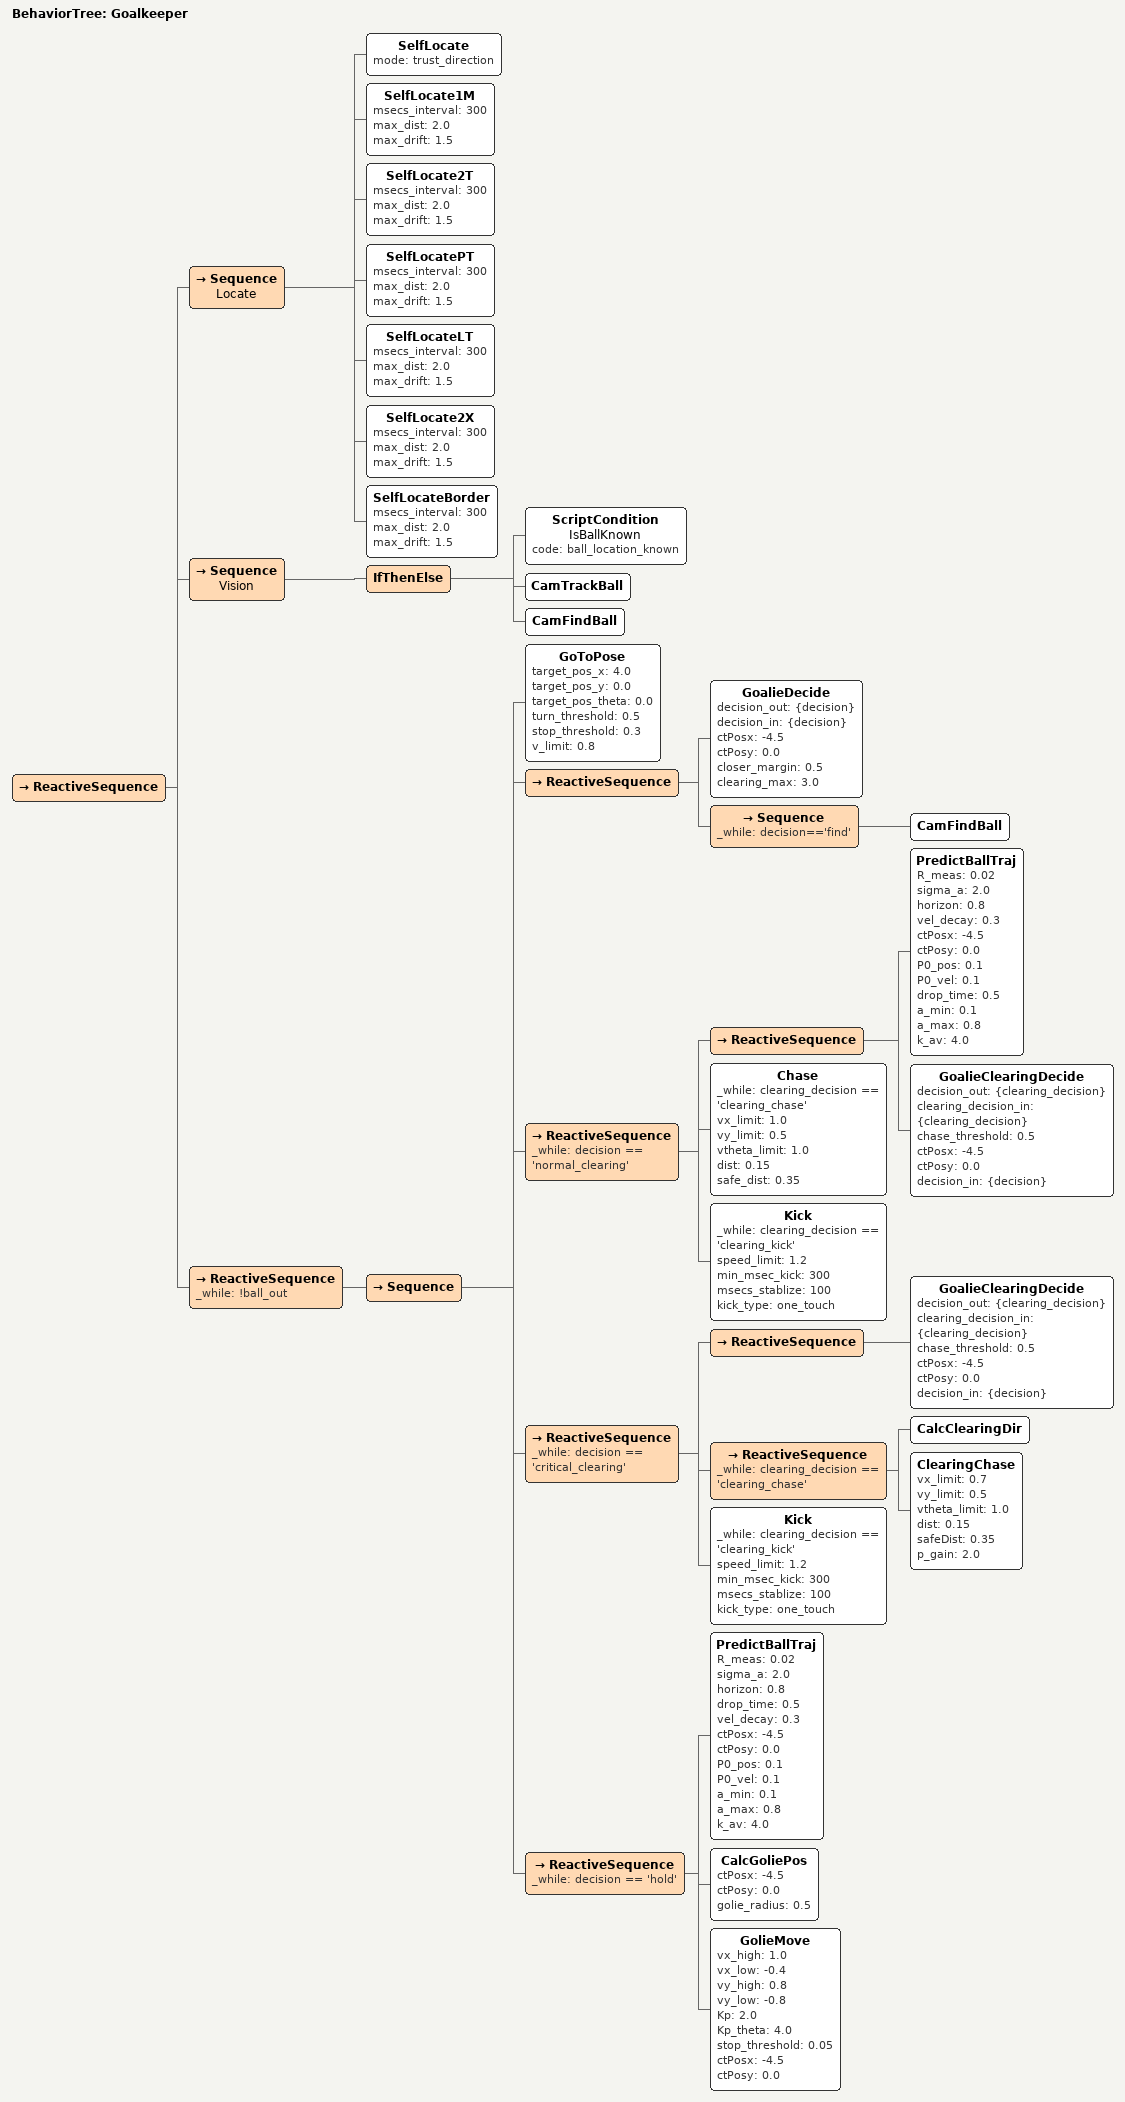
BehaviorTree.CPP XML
<root BTCPP_format="4">
    <BehaviorTree ID="Goalkeeper">
      <ReactiveSequence>

        <!-- 1. Self Localization (Flattened from locate.xml) -->
        <Sequence name="Locate">
           <SelfLocate mode="trust_direction" />
           <SelfLocate1M msecs_interval="300" max_dist="2.0" max_drift="1.5" />
           <SelfLocate2T msecs_interval="300" max_dist="2.0" max_drift="1.5" />
           <SelfLocatePT msecs_interval="300" max_dist="2.0" max_drift="1.5" />
           <SelfLocateLT msecs_interval="300" max_dist="2.0" max_drift="1.5" />
           <SelfLocate2X msecs_interval="300" max_dist="2.0" max_drift="1.5" />
           <SelfLocateBorder msecs_interval="300" max_dist="2.0" max_drift="1.5"/>
        </Sequence>

        <!-- 2. Vision (Flattened from cam_find_and_track_ball.xml) -->
        <!-- 공을 찾고 추적하는 로직 -->
        <Sequence name="Vision">
            <IfThenElse>
                <ScriptCondition name="IsBallKnown" code="ball_location_known" />
                <CamTrackBall />
                <CamFindBall />
            </IfThenElse>
        </Sequence>

        <!-- 3. Core Goalkeeper Logic (Flattened from goalkeeper.xml) -->
        <!-- 공이 필드 안에 있을 때 수비 동작 -->
        <ReactiveSequence _while="!ball_out">
            <Sequence>

              <!-- 0. 골대 복귀 우선 순위 (Return to Goal First) -->
              <GoToPose target_pos_x="4.0" target_pos_y="0.0" target_pos_theta="0.0" turn_threshold="0.5" stop_threshold="0.3" v_limit="0.8" />

              <!-- A. 행동 결정 (Hold vs Clear vs Find) -->
              <ReactiveSequence>
                <GoalieDecide decision_out="{decision}" decision_in="{decision}" ctPosx="-4.5" ctPosy="0.0" closer_margin="0.5" clearing_max="3.0"/>
                <!-- 공을 놓쳤을 때: 찾기 모드 -->
                <Sequence _while="decision=='find'">
                    <CamFindBall />
                </Sequence>
              </ReactiveSequence>

              <!-- B. 걷어내기 (Normal Clearing) -->
              <ReactiveSequence _while="decision == 'normal_clearing'">
                  <ReactiveSequence>
                    <PredictBallTraj R_meas="0.02" sigma_a="2.0" horizon="0.8" vel_decay="0.3" ctPosx="-4.5" ctPosy="0.0" P0_pos="0.1" P0_vel="0.1" drop_time="0.5" a_min="0.1" a_max="0.8" k_av="4.0"/>
                    <GoalieClearingDecide decision_out="{clearing_decision}" clearing_decision_in="{clearing_decision}" chase_threshold="0.5" ctPosx="-4.5" ctPosy="0.0" decision_in="{decision}"/>
                  </ReactiveSequence>
                  <!-- 걷어내기 위해 접근 -->
                  <Chase _while="clearing_decision == 'clearing_chase'" vx_limit="1.0" vy_limit="0.5" vtheta_limit="1.0" dist="0.15" safe_dist="0.35" />
                  <!-- 걷어내기 킥 -->
                  <Kick _while="clearing_decision == 'clearing_kick'" speed_limit="1.2" min_msec_kick="300" msecs_stablize="100" kick_type="one_touch" />
              </ReactiveSequence>

              <!-- C. 위급 걷어내기 (Critical Clearing) -->
              <ReactiveSequence _while="decision == 'critical_clearing'">
                  <ReactiveSequence>
                    <GoalieClearingDecide decision_out="{clearing_decision}" clearing_decision_in="{clearing_decision}" chase_threshold="0.5" ctPosx="-4.5" ctPosy="0.0" decision_in="{decision}"/>
                  </ReactiveSequence>
                  <ReactiveSequence _while="clearing_decision == 'clearing_chase'">
                    <CalcClearingDir/>
                    <ClearingChase vx_limit="0.7" vy_limit="0.5" vtheta_limit="1.0" dist="0.15" safeDist="0.35" p_gain="2.0"/>
                  </ReactiveSequence>
                  <Kick _while="clearing_decision == 'clearing_kick'" speed_limit="1.2" min_msec_kick="300" msecs_stablize="100" kick_type="one_touch" />
              </ReactiveSequence>

              <!-- D. 골대 방어 (Hold) -->
              <ReactiveSequence _while="decision == 'hold'">
                <PredictBallTraj R_meas="0.02" sigma_a="2.0" horizon="0.8" drop_time="0.5" vel_decay="0.3" ctPosx="-4.5" ctPosy="0.0" P0_pos="0.1" P0_vel="0.1" a_min="0.1" a_max="0.8" k_av="4.0"/>
                <CalcGoliePos ctPosx="-4.5" ctPosy="0.0" golie_radius="0.5"/>
                <GolieMove vx_high="1.0" vx_low="-0.4" vy_high="0.8" vy_low="-0.8" Kp="2.0" Kp_theta="4.0" stop_threshold="0.05" ctPosx="-4.5" ctPosy="0.0"/>
              </ReactiveSequence>
            </Sequence>
        </ReactiveSequence>
      </ReactiveSequence>
    </BehaviorTree>
  </root>
